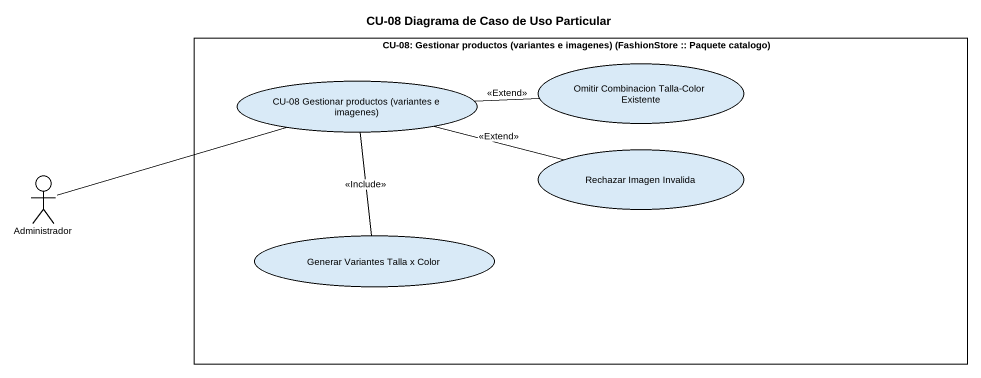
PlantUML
@startuml
title CU-08 Diagrama de Caso de Uso Particular
rectangle "CU-08: Gestionar productos (variantes e imagenes) (FashionStore :: Paquete catalogo)" as CU_08_Gestionar_productos {
  usecase "Omitir Combinacion Talla-Color Existente" as Omitir_Combinacion_Talla
  usecase "CU-08 Gestionar productos (variantes e imagenes)" as CU_08_Gestionar_productos_2
  usecase "Rechazar Imagen Invalida" as Rechazar_Imagen_Invalida
  usecase "Generar Variantes Talla x Color" as Generar_Variantes_Talla_x
}
actor Administrador
Omitir_Combinacion_Talla -left- CU_08_Gestionar_productos_2 : <<Extend>>
CU_08_Gestionar_productos_2 -- Generar_Variantes_Talla_x : <<Include>>
Rechazar_Imagen_Invalida -left- CU_08_Gestionar_productos_2 : <<Extend>>
Administrador -right- CU_08_Gestionar_productos_2
@enduml
